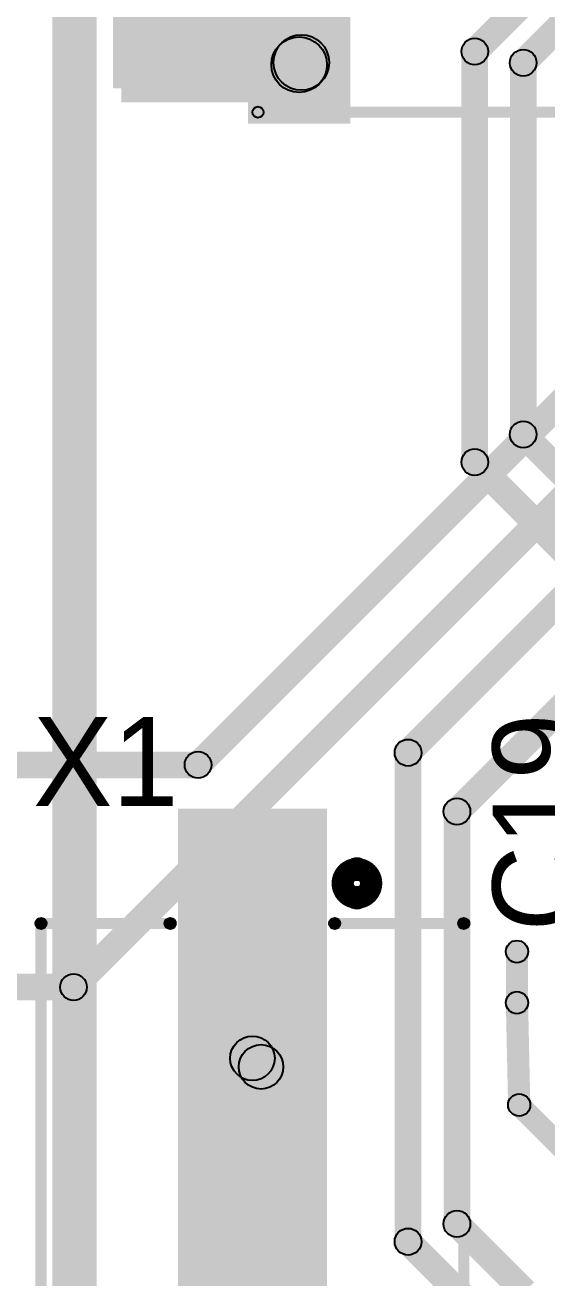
# Model space of a CAD drawing. Header units: millimetres. Extents: x -1.37 to 1.18, y -0.07 to 2.63.
# Drawn here: x -0.81 to -0.576, y 1.15 to 1.713 of the extents above; entities that cross this region are included whole.
import ezdxf

# ---------------------------------------------------------------- set-up
doc = ezdxf.new("R2010")
doc.units = ezdxf.units.MM
doc.header["$MEASUREMENT"] = 0
for name, color, linetype in [('BottomLayer', 5, 'Continuous'), ('TopLayer', 1, 'Continuous'), ('TopOverlay', 2, 'Continuous'), ('TopPaste', 8, 'Continuous'), ('TopSolder', 216, 'Continuous'), ('ViaHoleLayer', 16, 'Continuous')]:
    doc.layers.add(name, color=color, linetype=linetype)

# ---------------------------------------------------------------- blocks, each defined once
blk = doc.blocks.new('HCM4920000000ABJT_6')
at = {"layer": 'TopLayer'}
for points in [[(-0.27459, 0.02852), (-0.05806, 0.02852), (-0.05806, -0.03053), (-0.27459, -0.03053)], [(0.06006, 0.02852), (0.27659, 0.02852), (0.27659, -0.03053), (0.06006, -0.03053)]]:
    blk.add_hatch(color=1, dxfattribs=at).paths.add_polyline_path(points)
at = {"layer": 'TopOverlay'}
h = blk.add_hatch(color=2, dxfattribs=at)
edge = h.paths.add_edge_path()
edge.add_arc((-0.22696, 0.09408), 0.0025, 0, 360)
h = blk.add_hatch(color=2, dxfattribs=at)
edge = h.paths.add_edge_path()
edge.add_arc((-0.22696, 0.09408), 0.0025, 0, 360)
for points in [[(0.22892, 0.09658), (0.22892, 0.09158), (-0.22696, 0.09158), (-0.22696, 0.09658)], [(-0.22446, 0.036), (-0.22946, 0.036), (-0.22946, 0.09408), (-0.22446, 0.09408)], [(0.23146, 0.036), (0.22646, 0.036), (0.22646, 0.09408), (0.23146, 0.09408)], [(-0.22446, -0.09609), (-0.22946, -0.09609), (-0.22946, -0.038), (-0.22446, -0.038)], [(0.23146, -0.09609), (0.22646, -0.09609), (0.22646, -0.038), (0.23146, -0.038)], [(0.22892, -0.09359), (0.22892, -0.09859), (-0.22696, -0.09859), (-0.22696, -0.09359)]]:
    blk.add_hatch(color=2, dxfattribs=at).paths.add_polyline_path(points)
h = blk.add_hatch(color=2, dxfattribs=at)
edge = h.paths.add_edge_path()
edge.add_arc((0.22892, 0.09408), 0.0025, 0, 360)
h = blk.add_hatch(color=2, dxfattribs=at)
edge = h.paths.add_edge_path()
edge.add_arc((0.22896, 0.09408), 0.0025, 0, 360)
h = blk.add_hatch(color=2, dxfattribs=at)
edge = h.paths.add_edge_path()
edge.add_arc((-0.2514, 0.046), 0.005, 0, 360)
h = blk.add_hatch(color=2, dxfattribs=at)
edge = h.paths.add_edge_path()
edge.add_arc((-0.2386, 0.046), 0.005, 0, 360)
h = blk.add_hatch(color=2, dxfattribs=at)
edge = h.paths.add_edge_path()
edge.add_arc((-0.22696, 0.036), 0.0025, 0, 360)
h = blk.add_hatch(color=2, dxfattribs=at)
edge = h.paths.add_edge_path()
edge.add_arc((0.22896, 0.036), 0.0025, 0, 360)
h = blk.add_hatch(color=2, dxfattribs=at)
edge = h.paths.add_edge_path()
edge.add_arc((-0.22696, -0.038), 0.0025, 0, 360)
h = blk.add_hatch(color=2, dxfattribs=at)
edge = h.paths.add_edge_path()
edge.add_arc((0.22896, -0.038), 0.0025, 0, 360)
h = blk.add_hatch(color=2, dxfattribs=at)
edge = h.paths.add_edge_path()
edge.add_arc((-0.22696, -0.09609), 0.0025, 0, 360)
h = blk.add_hatch(color=2, dxfattribs=at)
edge = h.paths.add_edge_path()
edge.add_arc((-0.22696, -0.09609), 0.0025, 0, 360)
h = blk.add_hatch(color=2, dxfattribs=at)
edge = h.paths.add_edge_path()
edge.add_arc((0.22892, -0.09609), 0.0025, 0, 360)
h = blk.add_hatch(color=2, dxfattribs=at)
edge = h.paths.add_edge_path()
edge.add_arc((0.22896, -0.09609), 0.0025, 0, 360)
at = {"layer": 'TopPaste'}
for points in [[(-0.27459, 0.02852), (-0.05806, 0.02852), (-0.05806, -0.03053), (-0.27459, -0.03053)], [(0.06006, 0.02852), (0.27659, 0.02852), (0.27659, -0.03053), (0.06006, -0.03053)]]:
    blk.add_hatch(color=8, dxfattribs=at).paths.add_polyline_path(points)
at = {"layer": 'TopSolder'}
for points in [[(-0.27859, 0.03252), (-0.05406, 0.03252), (-0.05406, -0.03453), (-0.27859, -0.03453)], [(0.05606, 0.03252), (0.28059, 0.03252), (0.28059, -0.03453), (0.05606, -0.03453)]]:
    blk.add_hatch(color=216, dxfattribs=at).paths.add_polyline_path(points)
at = {"layer": 'TopOverlay', "const_width": 0.01}
blk.add_lwpolyline([(-0.2386, 0.046, 1), (-0.2514, 0.046, 1)], format="xyb", close=True, dxfattribs=at)
at = {"layer": 'TopOverlay'}
for centre, radius in [((-0.22696, 0.09408), 0.0025), ((-0.22696, 0.09408), 0.0025), ((0.22892, 0.09408), 0.0025), ((0.22896, 0.09408), 0.0025), ((-0.2514, 0.046), 0.005), ((-0.2386, 0.046), 0.005), ((-0.22696, 0.036), 0.0025), ((0.22896, 0.036), 0.0025), ((-0.22696, -0.038), 0.0025), ((0.22896, -0.038), 0.0025), ((-0.22696, -0.09609), 0.0025), ((-0.22696, -0.09609), 0.0025), ((0.22892, -0.09609), 0.0025), ((0.22896, -0.09609), 0.0025)]:
    blk.add_circle(centre, radius, dxfattribs=at)
blk = doc.blocks.new('8_TSSOP_75')
at = {"layer": 'TopLayer'}
for points in [[(-0.14469, 0.04724), (-0.0876, 0.04724), (-0.0876, 0.02953), (-0.14469, 0.02953)], [(0.0876, 0.04724), (0.14469, 0.04724), (0.14469, 0.02953), (0.0876, 0.02953)], [(-0.14469, 0.02165), (-0.0876, 0.02165), (-0.0876, 0.00394), (-0.14469, 0.00394)], [(0.0876, 0.02165), (0.14469, 0.02165), (0.14469, 0.00394), (0.0876, 0.00394)], [(-0.14469, -0.00394), (-0.0876, -0.00394), (-0.0876, -0.02165), (-0.14469, -0.02165)], [(0.0876, -0.00394), (0.14469, -0.00394), (0.14469, -0.02165), (0.0876, -0.02165)], [(-0.14469, -0.02953), (-0.0876, -0.02953), (-0.0876, -0.04724), (-0.14469, -0.04724)], [(0.0876, -0.02953), (0.14469, -0.02953), (0.14469, -0.04724), (0.0876, -0.04724)]]:
    blk.add_hatch(color=1, dxfattribs=at).paths.add_polyline_path(points)
at = {"layer": 'TopOverlay'}
h = blk.add_hatch(color=2, dxfattribs=at)
edge = h.paths.add_edge_path()
edge.add_arc((-0.12421, 0.06537), 0.005, 0, 360)
h = blk.add_hatch(color=2, dxfattribs=at)
edge = h.paths.add_edge_path()
edge.add_arc((-0.10979, 0.06537), 0.005, 0, 360)
h = blk.add_hatch(color=2, dxfattribs=at)
edge = h.paths.add_edge_path()
edge.add_arc((-0.085, 0.061), 0.0025, 0, 360)
for points in [[(-0.085, 0.0585), (-0.085, 0.0635), (0.084, 0.0635), (0.084, 0.0585)], [(-0.0835, -0.0645), (-0.0835, -0.0595), (0.0855, -0.0595), (0.0855, -0.0645)]]:
    blk.add_hatch(color=2, dxfattribs=at).paths.add_polyline_path(points)
h = blk.add_hatch(color=2, dxfattribs=at)
edge = h.paths.add_edge_path()
edge.add_arc((0.084, 0.061), 0.0025, 0, 360)
h = blk.add_hatch(color=2, dxfattribs=at)
edge = h.paths.add_edge_path()
edge.add_arc((-0.0835, -0.062), 0.0025, 0, 360)
h = blk.add_hatch(color=2, dxfattribs=at)
edge = h.paths.add_edge_path()
edge.add_arc((0.0855, -0.062), 0.0025, 0, 360)
at = {"layer": 'TopPaste'}
for points in [[(-0.14469, 0.04724), (-0.0876, 0.04724), (-0.0876, 0.02953), (-0.14469, 0.02953)], [(0.0876, 0.04724), (0.14469, 0.04724), (0.14469, 0.02953), (0.0876, 0.02953)], [(-0.14469, 0.02165), (-0.0876, 0.02165), (-0.0876, 0.00394), (-0.14469, 0.00394)], [(0.0876, 0.02165), (0.14469, 0.02165), (0.14469, 0.00394), (0.0876, 0.00394)], [(-0.14469, -0.00394), (-0.0876, -0.00394), (-0.0876, -0.02165), (-0.14469, -0.02165)], [(0.0876, -0.00394), (0.14469, -0.00394), (0.14469, -0.02165), (0.0876, -0.02165)], [(-0.14469, -0.02953), (-0.0876, -0.02953), (-0.0876, -0.04724), (-0.14469, -0.04724)], [(0.0876, -0.02953), (0.14469, -0.02953), (0.14469, -0.04724), (0.0876, -0.04724)]]:
    blk.add_hatch(color=8, dxfattribs=at).paths.add_polyline_path(points)
at = {"layer": 'TopSolder'}
for points in [[(-0.14869, 0.05124), (-0.0836, 0.05124), (-0.0836, 0.02553), (-0.14869, 0.02553)], [(0.0836, 0.05124), (0.14869, 0.05124), (0.14869, 0.02553), (0.0836, 0.02553)], [(-0.14869, 0.02565), (-0.0836, 0.02565), (-0.0836, -0.00006), (-0.14869, -0.00006)], [(0.0836, 0.02565), (0.14869, 0.02565), (0.14869, -0.00006), (0.0836, -0.00006)], [(-0.14869, 0.00006), (-0.0836, 0.00006), (-0.0836, -0.02565), (-0.14869, -0.02565)], [(0.0836, 0.00006), (0.14869, 0.00006), (0.14869, -0.02565), (0.0836, -0.02565)], [(-0.14869, -0.02553), (-0.0836, -0.02553), (-0.0836, -0.05124), (-0.14869, -0.05124)], [(0.0836, -0.02553), (0.14869, -0.02553), (0.14869, -0.05124), (0.0836, -0.05124)]]:
    blk.add_hatch(color=216, dxfattribs=at).paths.add_polyline_path(points)
at = {"layer": 'TopOverlay', "const_width": 0.01}
blk.add_lwpolyline([(-0.10979, 0.06537, 1), (-0.12421, 0.06537, 1)], format="xyb", close=True, dxfattribs=at)
at = {"layer": 'TopOverlay'}
for centre, radius in [((-0.12421, 0.06537), 0.005), ((-0.10979, 0.06537), 0.005), ((-0.085, 0.061), 0.0025), ((0.084, 0.061), 0.0025), ((-0.0835, -0.062), 0.0025), ((0.0855, -0.062), 0.0025)]:
    blk.add_circle(centre, radius, dxfattribs=at)

msp = doc.modelspace()

# ---------------------------------------------------------------- hatches: boundary and pattern name
at = {"layer": 'BottomLayer'}
for points in [[(-0.71, 1.669), (-0.664, 1.669), (-0.664, 1.793), (-0.71, 1.793)], [(-0.72823, 1.37629), (-0.73671, 1.38477), (-0.44171, 1.67977), (-0.43323, 1.67129)], [(-0.78423, 1.27629), (-0.79271, 1.28477), (-0.54771, 1.52977), (-0.53923, 1.52129)], [(-0.63376, 1.38176), (-0.64224, 1.39024), (-0.54419, 1.48829), (-0.53571, 1.47981)], [(-0.61176, 1.35529), (-0.62024, 1.36377), (-0.53805, 1.44596), (-0.52957, 1.43748)], [(-1.104, 1.37453), (-1.104, 1.38653), (-0.73247, 1.38653), (-0.73247, 1.37453)], [(-0.632, 1.166), (-0.644, 1.166), (-0.644, 1.386), (-0.632, 1.386)], [(-0.61, 1.174), (-0.622, 1.174), (-0.622, 1.35953), (-0.61, 1.35953)], [(-1.104, 1.27453), (-1.104, 1.28653), (-0.78847, 1.28653), (-0.78847, 1.27453)], [(-0.62024, 1.16976), (-0.61176, 1.17824), (-0.58128, 1.14777), (-0.58977, 1.13929)], [(-0.64224, 1.16176), (-0.63376, 1.17024), (-0.59229, 1.12877), (-0.60077, 1.12029)]]:
    msp.add_hatch(color=5, dxfattribs=at).paths.add_polyline_path(points)
h = msp.add_hatch(color=5, dxfattribs=at)
edge = h.paths.add_edge_path()
edge.add_arc((-0.687, 1.69553), 0.01181, 0, 360)
h = msp.add_hatch(color=5, dxfattribs=at)
edge = h.paths.add_edge_path()
edge.add_arc((-0.638, 1.386), 0.006, 0, 360)
h = msp.add_hatch(color=5, dxfattribs=at)
edge = h.paths.add_edge_path()
edge.add_arc((-0.638, 1.386), 0.006, 0, 360)
h = msp.add_hatch(color=5, dxfattribs=at)
edge = h.paths.add_edge_path()
edge.add_arc((-0.73247, 1.38053), 0.006, 0, 360)
h = msp.add_hatch(color=5, dxfattribs=at)
edge = h.paths.add_edge_path()
edge.add_arc((-0.73247, 1.38053), 0.006, 0, 360)
h = msp.add_hatch(color=5, dxfattribs=at)
edge = h.paths.add_edge_path()
edge.add_arc((-0.616, 1.35953), 0.006, 0, 360)
h = msp.add_hatch(color=5, dxfattribs=at)
edge = h.paths.add_edge_path()
edge.add_arc((-0.616, 1.35953), 0.006, 0, 360)
h = msp.add_hatch(color=5, dxfattribs=at)
edge = h.paths.add_edge_path()
edge.add_arc((-0.78847, 1.28053), 0.006, 0, 360)
h = msp.add_hatch(color=5, dxfattribs=at)
edge = h.paths.add_edge_path()
edge.add_arc((-0.78847, 1.28053), 0.006, 0, 360)
h = msp.add_hatch(color=5, dxfattribs=at)
edge = h.paths.add_edge_path()
edge.add_arc((-0.616, 1.174), 0.006, 0, 360)
h = msp.add_hatch(color=5, dxfattribs=at)
edge = h.paths.add_edge_path()
edge.add_arc((-0.616, 1.174), 0.006, 0, 360)
h = msp.add_hatch(color=5, dxfattribs=at)
edge = h.paths.add_edge_path()
edge.add_arc((-0.638, 1.166), 0.006, 0, 360)
h = msp.add_hatch(color=5, dxfattribs=at)
edge = h.paths.add_edge_path()
edge.add_arc((-0.638, 1.166), 0.006, 0, 360)
at = {"layer": 'TopLayer'}
for points in [[(-0.778, 0.50853), (-0.798, 0.50853), (-0.798, 1.86953), (-0.778, 1.86953)], [(-0.767, 1.67853), (-0.665, 1.67853), (-0.665, 1.79053), (-0.767, 1.79053)], [(-0.6735, 1.69653), (-0.6985, 1.69653), (-0.6985, 1.77453), (-0.6735, 1.77453)], [(-0.60376, 1.69724), (-0.61224, 1.70573), (-0.56477, 1.7532), (-0.55629, 1.74471)], [(-0.6745, 1.69553), (-0.6995, 1.69553), (-0.6995, 1.73503), (-0.6745, 1.73503)], [(-0.58195, 1.69218), (-0.59043, 1.70067), (-0.56349, 1.72761), (-0.55501, 1.71912)], [(-0.67816, 1.68669), (-0.69584, 1.70437), (-0.69484, 1.70537), (-0.67716, 1.68769)], [(-0.602, 1.5167), (-0.614, 1.5167), (-0.614, 1.70148), (-0.602, 1.70148)], [(-0.58019, 1.52919), (-0.59219, 1.52919), (-0.59219, 1.69642), (-0.58019, 1.69642)], [(-0.59043, 1.52495), (-0.58195, 1.53343), (-0.48329, 1.43477), (-0.49177, 1.42629)], [(-0.61224, 1.51246), (-0.60376, 1.52094), (-0.52957, 1.44675), (-0.53805, 1.43827)], [(-0.71507, 1.24146), (-0.70093, 1.2556), (-0.69707, 1.25174), (-0.71121, 1.2376)], [(-0.69414, 1.09972), (-0.71414, 1.09972), (-0.71414, 1.24467), (-0.69414, 1.24467)]]:
    msp.add_hatch(color=1, dxfattribs=at).paths.add_polyline_path(points)
h = msp.add_hatch(color=1, dxfattribs=at)
edge = h.paths.add_edge_path()
edge.add_arc((-0.687, 1.69553), 0.0125, 0, 360)
h = msp.add_hatch(color=1, dxfattribs=at)
edge = h.paths.add_edge_path()
edge.add_arc((-0.687, 1.69553), 0.0125, 0, 360)
h = msp.add_hatch(color=1, dxfattribs=at)
edge = h.paths.add_edge_path()
edge.add_arc((-0.686, 1.69653), 0.0125, 0, 360)
h = msp.add_hatch(color=1, dxfattribs=at)
edge = h.paths.add_edge_path()
edge.add_arc((-0.686, 1.69653), 0.0125, 0, 360)
h = msp.add_hatch(color=1, dxfattribs=at)
edge = h.paths.add_edge_path()
edge.add_arc((-0.687, 1.69553), 0.01181, 0, 360)
h = msp.add_hatch(color=1, dxfattribs=at)
edge = h.paths.add_edge_path()
edge.add_arc((-0.608, 1.70148), 0.006, 0, 360)
h = msp.add_hatch(color=1, dxfattribs=at)
edge = h.paths.add_edge_path()
edge.add_arc((-0.608, 1.70148), 0.006, 0, 360)
h = msp.add_hatch(color=1, dxfattribs=at)
edge = h.paths.add_edge_path()
edge.add_arc((-0.58619, 1.69642), 0.006, 0, 360)
h = msp.add_hatch(color=1, dxfattribs=at)
edge = h.paths.add_edge_path()
edge.add_arc((-0.58619, 1.69642), 0.006, 0, 360)
h = msp.add_hatch(color=1, dxfattribs=at)
edge = h.paths.add_edge_path()
edge.add_arc((-0.58619, 1.52919), 0.006, 0, 360)
h = msp.add_hatch(color=1, dxfattribs=at)
edge = h.paths.add_edge_path()
edge.add_arc((-0.58619, 1.52919), 0.006, 0, 360)
h = msp.add_hatch(color=1, dxfattribs=at)
edge = h.paths.add_edge_path()
edge.add_arc((-0.608, 1.5167), 0.006, 0, 360)
h = msp.add_hatch(color=1, dxfattribs=at)
edge = h.paths.add_edge_path()
edge.add_arc((-0.608, 1.5167), 0.006, 0, 360)
h = msp.add_hatch(color=1, dxfattribs=at)
edge = h.paths.add_edge_path()
edge.add_arc((-0.708, 1.24853), 0.01, 0, 360)
h = msp.add_hatch(color=1, dxfattribs=at)
edge = h.paths.add_edge_path()
edge.add_arc((-0.70414, 1.24467), 0.01, 0, 360)
h = msp.add_hatch(color=1, dxfattribs=at)
edge = h.paths.add_edge_path()
edge.add_arc((-0.70414, 1.24467), 0.01, 0, 360)
at = {"layer": 'TopOverlay'}
h = msp.add_hatch(color=2, dxfattribs=at)
edge = h.paths.add_edge_path()
edge.add_arc((-0.589, 1.29653), 0.005, 0, 360)
for points in [[(-0.584, 1.27353), (-0.594, 1.27353), (-0.594, 1.29653), (-0.584, 1.29653)], [(-0.594, 1.27342), (-0.584, 1.27364), (-0.583, 1.22764), (-0.593, 1.22742)], [(-0.59154, 1.22399), (-0.58446, 1.23106), (-0.54896, 1.19556), (-0.55604, 1.18849)]]:
    msp.add_hatch(color=2, dxfattribs=at).paths.add_polyline_path(points)
h = msp.add_hatch(color=2, dxfattribs=at)
edge = h.paths.add_edge_path()
edge.add_arc((-0.589, 1.27353), 0.005, 0, 360)
h = msp.add_hatch(color=2, dxfattribs=at)
edge = h.paths.add_edge_path()
edge.add_arc((-0.589, 1.27353), 0.005, 0, 360)
h = msp.add_hatch(color=2, dxfattribs=at)
edge = h.paths.add_edge_path()
edge.add_arc((-0.588, 1.22753), 0.005, 0, 360)
h = msp.add_hatch(color=2, dxfattribs=at)
edge = h.paths.add_edge_path()
edge.add_arc((-0.588, 1.22753), 0.005, 0, 360)
at = {"layer": 'ViaHoleLayer'}
h = msp.add_hatch(color=16, dxfattribs=at)
edge = h.paths.add_edge_path()
edge.add_arc((-0.687, 1.69553), 0.00591, 0, 360)

# ---------------------------------------------------------------- linework, layer by layer
at = {"layer": 'BottomLayer'}
for centre in [(-0.638, 1.386), (-0.638, 1.386), (-0.73247, 1.38053), (-0.73247, 1.38053), (-0.616, 1.35953), (-0.616, 1.35953), (-0.78847, 1.28053), (-0.78847, 1.28053), (-0.616, 1.174), (-0.616, 1.174), (-0.638, 1.166), (-0.638, 1.166)]:
    msp.add_circle(centre, 0.006, dxfattribs=at)
at = {"layer": 'TopLayer'}
for centre, radius in [((-0.687, 1.69553), 0.0125), ((-0.687, 1.69553), 0.0125), ((-0.686, 1.69653), 0.0125), ((-0.686, 1.69653), 0.0125), ((-0.608, 1.70148), 0.006), ((-0.608, 1.70148), 0.006), ((-0.58619, 1.69642), 0.006), ((-0.58619, 1.69642), 0.006), ((-0.58619, 1.52919), 0.006), ((-0.58619, 1.52919), 0.006), ((-0.608, 1.5167), 0.006), ((-0.608, 1.5167), 0.006), ((-0.708, 1.24853), 0.01), ((-0.70414, 1.24467), 0.01), ((-0.70414, 1.24467), 0.01)]:
    msp.add_circle(centre, radius, dxfattribs=at)
at = {"layer": 'TopOverlay'}
for centre in [(-0.589, 1.29653), (-0.589, 1.27353), (-0.589, 1.27353), (-0.588, 1.22753), (-0.588, 1.22753)]:
    msp.add_circle(centre, 0.005, dxfattribs=at)

# ---------------------------------------------------------------- block references
for name, p, rotation in [('8_TSSOP_75', (-0.622, 1.73616), 360), ('HCM4920000000ABJT_6', (-0.707, 1.08221), 270)]:
    msp.add_blockref(name, p, dxfattribs=dict(rotation=rotation))

# ---------------------------------------------------------------- texts
msp.add_text('X1', height=0.04, dxfattribs=at).set_placement((-0.80666, 1.36201))
msp.add_text('C19', height=0.04, rotation=90, dxfattribs=at).set_placement((-0.56, 1.30553))

doc.saveas('drawing.dxf')
